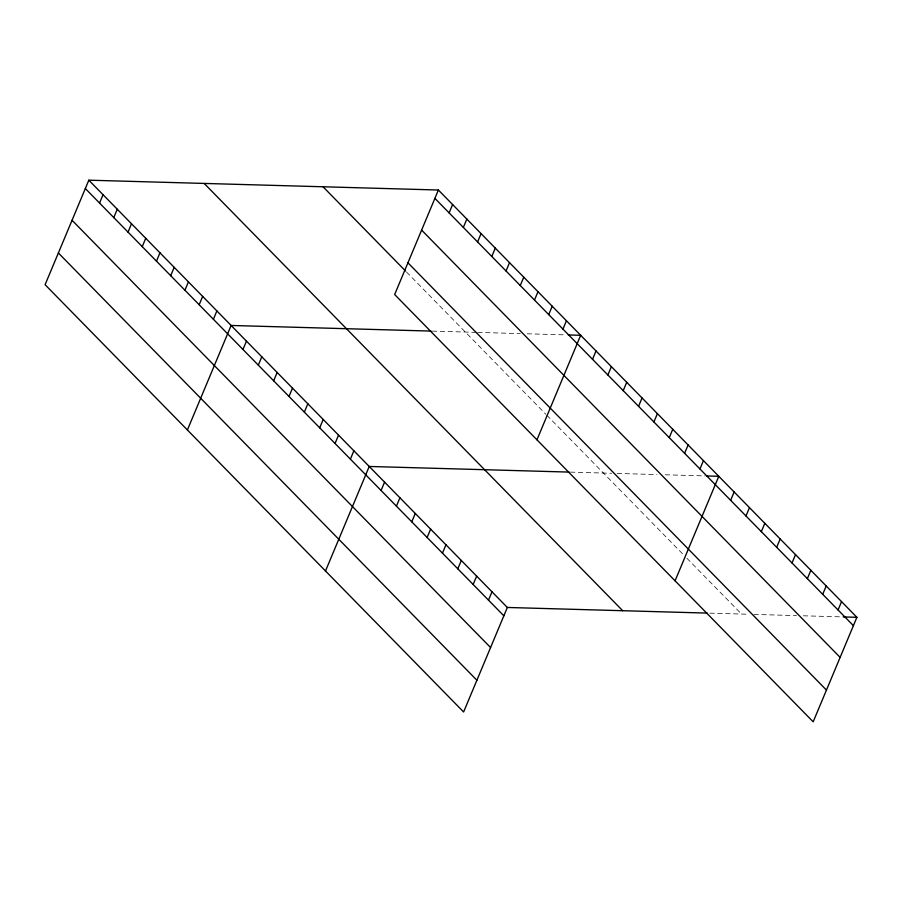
<?xml version="1.0" encoding="UTF-8"?>
<svg xmlns="http://www.w3.org/2000/svg" width="902" height="902" viewBox="0 0 902 902"><rect width="100%" height="100%" fill="white"/><g stroke="black" fill="none" stroke-linecap="round" stroke-linejoin="round"><path stroke-width="0.68" stroke-dasharray="4.51 3.38" d="M432.306 331.124L476.312 332.353M477.677 332.398L520.251 333.593M527.118 333.785L565.565 334.868M570.425 472.118L611.669 473.279M617.171 473.437L656.994 474.565M665.236 474.79L705.06 475.906M709.851 613.168L748.412 614.251M753.903 614.409L796.477 615.604M803.344 615.795L841.792 616.878M406.509 271.998L545.89 414.3M546.849 415.281L683.039 554.324M686.873 558.248L741.545 614.059"/><path stroke-width="1.35" d="M88.824 180.186L45.1 284.694L463.617 711.982L507.341 607.463L88.824 180.186L438.383 190.018L856.9 617.306L813.176 721.814L394.659 294.537L438.383 190.018M99.558 203.063L103.053 194.708M113.787 217.585L117.283 209.241M128.016 232.118L131.512 223.764M142.245 246.641L145.741 238.297M156.474 261.174L159.97 252.819M170.703 275.696L174.199 267.353M184.933 290.23L188.428 281.875M199.162 304.752L202.657 296.408M213.391 319.285L216.886 310.931M187.402 429.972L231.115 325.464L430.987 331.079M242.965 349.48L246.46 341.125M258.31 365.141L261.805 356.797M273.667 380.813L277.151 372.458M289.012 396.474L292.496 388.131M304.357 412.146L307.841 403.792M319.703 427.807L323.187 419.464M335.048 443.48L338.532 435.125M449.117 212.895L452.612 204.54M350.393 459.141L353.877 450.797M463.346 227.417L466.841 219.073M325.509 570.977L369.234 466.458L569.094 472.084M477.575 241.95L481.07 233.595M381.084 490.485L384.579 482.13M491.804 256.472L495.299 248.129M396.429 506.146L399.924 497.803M506.033 271.006L509.529 262.651M411.774 521.818L415.27 513.463M520.262 285.528L523.758 277.185M427.12 537.479L430.615 529.136M534.491 300.062L537.987 291.707M442.465 553.152L445.96 544.797M548.72 314.584L552.216 306.24M457.81 568.812L461.305 560.469M562.949 329.117L566.445 320.762M473.155 584.485L476.651 576.13M536.961 439.815L580.674 335.296L568.316 334.946M488.501 600.146L491.996 591.802M592.535 359.312L596.019 350.957M607.88 374.973L611.364 366.629M623.226 390.645L626.71 382.29M638.571 406.317L642.055 397.962M653.916 421.978L657.4 413.635M669.261 437.65L672.757 429.296M684.607 453.311L688.102 444.968M699.952 468.984L703.447 460.629M675.068 580.809L718.793 476.301L706.424 475.952M730.643 500.317L734.138 491.962M745.988 515.978L749.483 507.634M761.333 531.65L764.828 523.295M776.678 547.311L780.174 538.968M792.024 562.983L795.519 554.629M807.369 578.644L810.864 570.301M822.714 594.317L826.209 585.973M838.059 609.989L841.555 601.634M507.341 607.463L707.213 613.089M843.167 616.912L856.9 617.306M434.888 198.361L853.405 625.65M421.617 230.1L840.134 657.389M407.93 262.798L826.457 690.086M323.029 186.77L405.562 271.028M204.179 183.433L622.696 610.71M85.329 188.529L503.846 615.818M72.047 220.268L490.575 647.546M58.371 252.966L476.899 680.243"/></g></svg>
